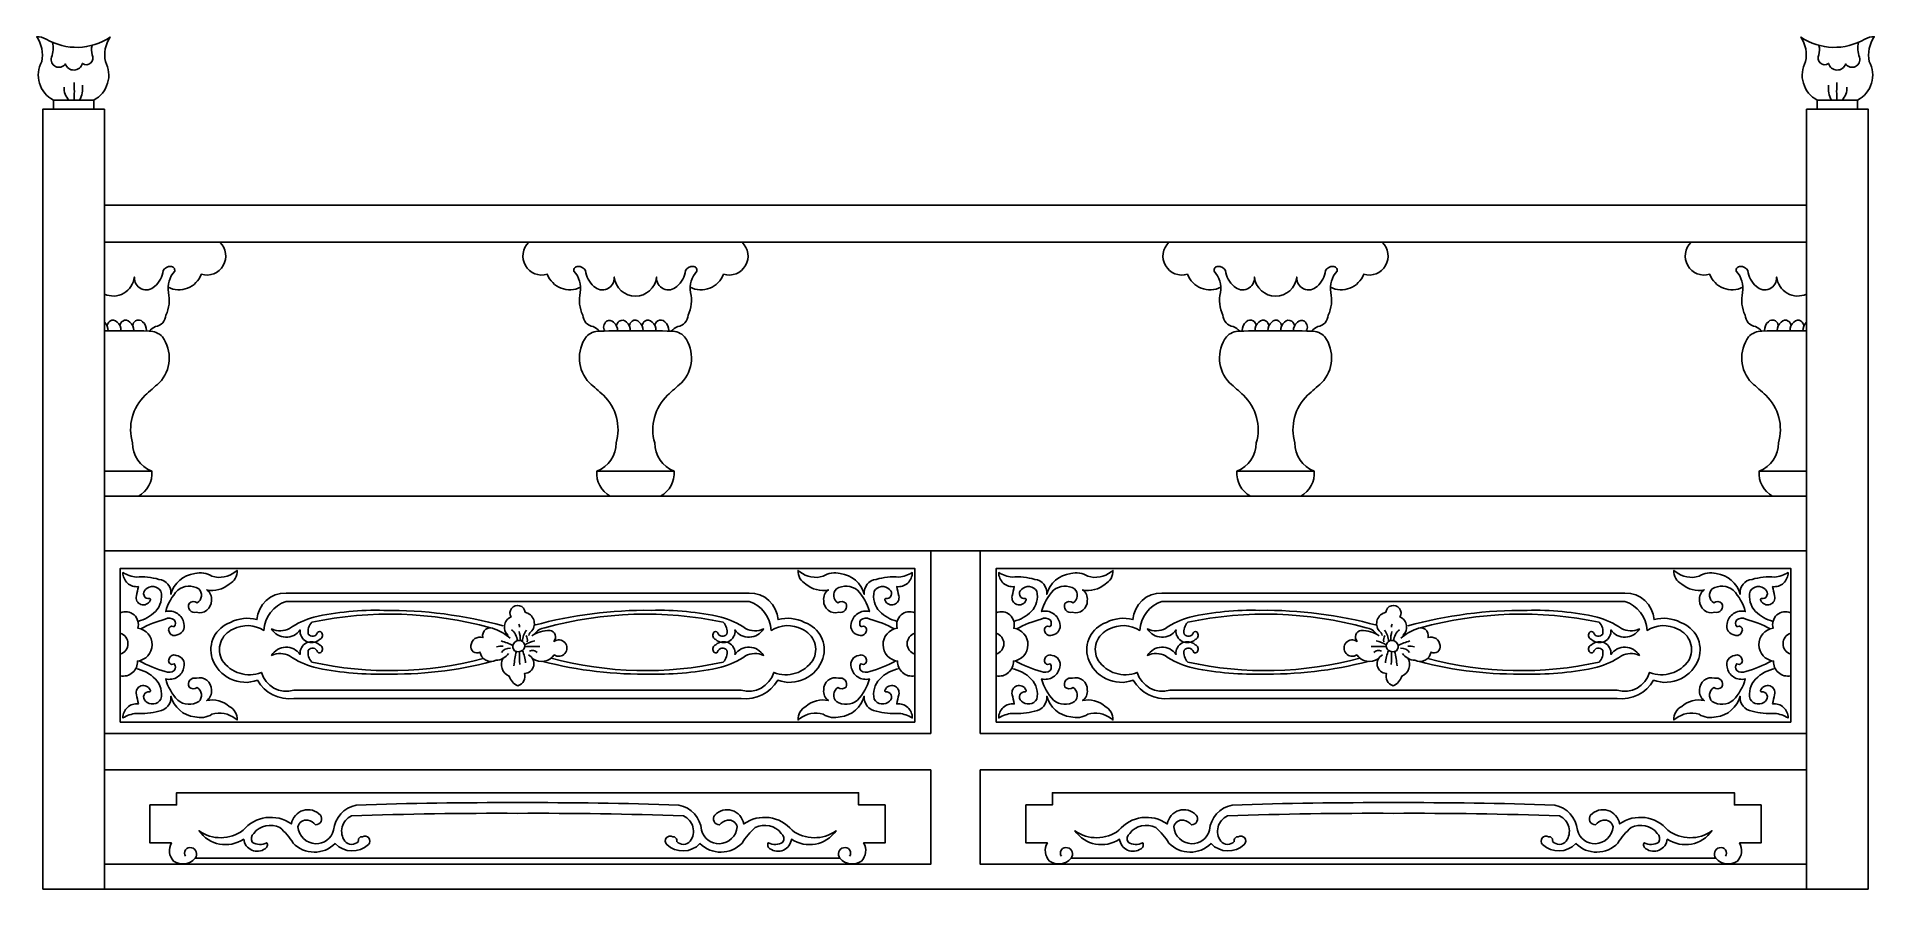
# Model space of a CAD drawing. Header units: metres. Extents: x 2874 to 5290, y 5587 to 6708.
import ezdxf

# ---------------------------------------------------------------- set-up
doc = ezdxf.new("R2010")
doc.units = ezdxf.units.M
for name, color, linetype in [('3', 3, 'Continuous'), ('4', 4, 'Continuous'), ('7', 7, 'Continuous')]:
    doc.layers.add(name, color=color, linetype=linetype)

msp = doc.modelspace()

# ---------------------------------------------------------------- linework, layer by layer
at = {"layer": '3'}
for points in [[(2946.71, 6696.56, 0.14), (2946.87, 6684.26, -0.79), (2934.04, 6672.69, -0.74), (2911.5, 6672.07, -0.86), (2893.35, 6680.82, 0.13), (2894.81, 6700.44)], [(5216.89, 6696.56, -0.14), (5216.73, 6684.26, 0.79), (5229.56, 6672.69, 0.74), (5252.1, 6672.07, 0.86), (5270.25, 6680.82, -0.13), (5268.79, 6700.44)], [(2967.7, 6321.09, 0.24), (2962.8, 6332.28, 0.24)], [(2984.52, 6321.22, 0.25), (2979.47, 6332.53, 0.39), (2970.07, 6333.82, 0.19), (2966.41, 6327.71, 0.19)], [(3001.34, 6321.35, 0.25), (2996.29, 6332.66, 0.39), (2986.89, 6333.95, 0.19), (2983.22, 6327.84, 0.19)], [(3018.16, 6321.48, 0.25), (3013.11, 6332.79, 0.39), (3003.7, 6334.08, 0.19), (3000.04, 6327.97, 0.19)], [(3637.44, 6320.96, 0.25), (3632.39, 6332.27, 0.39), (3622.98, 6333.56, 0.38), (3620.62, 6320.83)], [(3654.25, 6321.09, 0.25), (3649.2, 6332.4, 0.39), (3639.8, 6333.69, 0.19), (3636.14, 6327.57, 0.19)], [(3671.07, 6321.22, 0.25), (3666.02, 6332.53, 0.39), (3656.62, 6333.82, 0.19), (3652.96, 6327.71, 0.19)], [(3687.89, 6321.35, 0.25), (3682.84, 6332.66, 0.39), (3673.44, 6333.95, 0.19), (3669.77, 6327.84, 0.19)], [(3704.71, 6321.48, 0.25), (3699.66, 6332.79, 0.39), (3690.25, 6334.08, 0.19), (3686.59, 6327.97, 0.19)], [(4458.89, 6321.48, -0.25), (4463.94, 6332.79, -0.39), (4473.35, 6334.08, -0.19), (4477.01, 6327.97, -0.19)], [(4475.71, 6321.35, -0.25), (4480.76, 6332.66, -0.39), (4490.16, 6333.95, -0.19), (4493.83, 6327.84, -0.19)], [(4492.53, 6321.22, -0.25), (4497.58, 6332.53, -0.39), (4506.98, 6333.82, -0.19), (4510.64, 6327.71, -0.19)], [(4509.35, 6321.09, -0.25), (4514.4, 6332.4, -0.39), (4523.8, 6333.69, -0.19), (4527.46, 6327.57, -0.19)], [(4526.16, 6320.96, -0.25), (4531.21, 6332.27, -0.39), (4540.62, 6333.56, -0.38), (4542.98, 6320.83)], [(5145.44, 6321.48, -0.25), (5150.49, 6332.79, -0.39), (5159.9, 6334.08, -0.19), (5163.56, 6327.97, -0.19)], [(5162.26, 6321.35, -0.25), (5167.31, 6332.66, -0.39), (5176.71, 6333.95, -0.19), (5180.38, 6327.84, -0.19)], [(5179.08, 6321.22, -0.25), (5184.13, 6332.53, -0.39), (5193.53, 6333.82, -0.19), (5197.19, 6327.71, -0.19)], [(5195.9, 6321.09, -0.24), (5200.8, 6332.28, -0.24)], [(3007.01, 5938.91, 0.14), (3029.88, 5951.94, 0.26), (3037.16, 5978.51, 0.49), (3017, 5980.9, 0.78), (3022.32, 5968.84, -0.55), (3022.89, 5966.31, -0.93), (3004.85, 5972.56, 0.01), (3007.53, 5984.62, -0.45), (2987.11, 6003.08, 0.1), (3004.7, 5997.13, -0.09), (3034.51, 5994.15, -0.41), (3050.32, 5974.65, -0.31), (3081.71, 6001.66, -0.22), (3104.26, 5998.24, 0.25), (3134.86, 6004.07, 0.03), (3137.28, 6005.88, -0.3), (3127.01, 5987.98, -0.24), (3097.41, 5980.34, -0.29), (3103.45, 5966.26, -0.52), (3083.87, 5950.94, -0.65), (3074.25, 5962.46, -0.37), (3085.02, 5963.23, 0.48), (3086.94, 5981.67, 0.32), (3059.26, 5979.75, 0.13), (3043.47, 5951.78, -0.44), (3067.37, 5936.17, -0.47), (3057.26, 5920.93, -0.48), (3047.88, 5925.52, -0.5), (3051.19, 5932.68, -0.01), (3054.68, 5931.95, 0.36), (3054.68, 5940.76, 0.3), (3042.91, 5941.86, 0.06), (3010.6, 5928.98, 0.06)], [(4005.09, 5938.91, -0.14), (3982.22, 5951.94, -0.26), (3974.94, 5978.51, -0.49), (3995.1, 5980.9, -0.78), (3989.78, 5968.84, 0.55), (3989.21, 5966.31, 0.93), (4007.25, 5972.56, -0.01), (4004.57, 5984.62, 0.45), (4024.99, 6003.08, -0.1), (4007.4, 5997.13, 0.09), (3977.58, 5994.15, 0.41), (3961.78, 5974.65, 0.31), (3930.39, 6001.66, 0.22), (3907.84, 5998.24, -0.25), (3877.24, 6004.07, -0.03), (3874.82, 6005.88, 0.3), (3885.09, 5987.98, 0.24), (3914.69, 5980.34, 0.29), (3908.65, 5966.26, 0.52), (3928.23, 5950.94, 0.65), (3937.85, 5962.46, 0.37), (3927.08, 5963.23, -0.48), (3925.16, 5981.67, -0.32), (3952.84, 5979.75, -0.13), (3968.63, 5951.78, 0.44), (3944.73, 5936.17, 0.47), (3954.84, 5920.93, 0.48), (3964.22, 5925.52, 0.5), (3960.91, 5932.68, 0.01), (3957.42, 5931.95, -0.36), (3957.42, 5940.76, -0.3), (3969.18, 5941.86, -0.06), (4001.49, 5928.98, -0.06)], [(4158.51, 5938.91, 0.14), (4181.38, 5951.94, 0.26), (4188.66, 5978.51, 0.49), (4168.5, 5980.9, 0.78), (4173.82, 5968.84, -0.55), (4174.39, 5966.31, -0.93), (4156.35, 5972.56, 0.01), (4159.03, 5984.62, -0.45), (4138.61, 6003.08, 0.1), (4156.2, 5997.13, -0.09), (4186.01, 5994.15, -0.41), (4201.82, 5974.65, -0.31), (4233.21, 6001.66, -0.22), (4255.76, 5998.24, 0.25), (4286.36, 6004.07, 0.03), (4288.78, 6005.88, -0.3), (4278.51, 5987.98, -0.24), (4248.91, 5980.34, -0.29), (4254.95, 5966.26, -0.52), (4235.37, 5950.94, -0.65), (4225.75, 5962.46, -0.37), (4236.52, 5963.23, 0.48), (4238.44, 5981.67, 0.32), (4210.76, 5979.75, 0.13), (4194.97, 5951.78, -0.44), (4218.87, 5936.17, -0.47), (4208.76, 5920.93, -0.48), (4199.38, 5925.52, -0.5), (4202.69, 5932.68, -0.01), (4206.18, 5931.95, 0.36), (4206.18, 5940.76, 0.3), (4194.41, 5941.86, 0.06), (4162.1, 5928.98, 0.06)], [(5156.59, 5938.91, -0.14), (5133.72, 5951.94, -0.26), (5126.44, 5978.51, -0.49), (5146.6, 5980.9, -0.78), (5141.28, 5968.84, 0.55), (5140.71, 5966.31, 0.93), (5158.75, 5972.56, -0.01), (5156.07, 5984.62, 0.45), (5176.49, 6003.08, -0.1), (5158.9, 5997.13, 0.09), (5129.08, 5994.15, 0.41), (5113.28, 5974.65, 0.31), (5081.89, 6001.66, 0.22), (5059.34, 5998.24, -0.25), (5028.74, 6004.07, -0.03), (5026.32, 6005.88, 0.3), (5036.59, 5987.98, 0.24), (5066.19, 5980.34, 0.29), (5060.15, 5966.26, 0.52), (5079.73, 5950.94, 0.65), (5089.35, 5962.46, 0.37), (5078.58, 5963.23, -0.48), (5076.66, 5981.67, -0.32), (5104.34, 5979.75, -0.13), (5120.13, 5951.78, 0.44), (5096.23, 5936.17, 0.47), (5106.34, 5920.93, 0.48), (5115.72, 5925.52, 0.5), (5112.41, 5932.68, 0.01), (5108.92, 5931.95, -0.36), (5108.92, 5940.76, -0.3), (5120.68, 5941.86, -0.06), (5152.99, 5928.98, -0.06)], [(3506.05, 5976.13), (3201.7, 5976.13, 0.4), (3163.47, 5941.19, 0.19), (3128.66, 5937.49, 0.41), (3104.7, 5889.9, 0.42), (3164.04, 5861.4, 0.3), (3211.97, 5837.29), (3506.05, 5837.29)], [(3506.05, 5976.13), (3810.4, 5976.13, -0.4), (3848.63, 5941.19, -0.19), (3883.44, 5937.49, -0.41), (3907.4, 5889.9, -0.42), (3848.06, 5861.4, -0.3), (3800.13, 5837.29), (3506.05, 5837.29)], [(4657.55, 5976.13), (4353.2, 5976.13, 0.4), (4314.97, 5941.19, 0.19), (4280.16, 5937.49, 0.41), (4256.2, 5889.9, 0.42), (4315.54, 5861.4, 0.3), (4363.47, 5837.29), (4657.55, 5837.29)], [(4657.55, 5976.13), (4961.9, 5976.13, -0.4), (5000.13, 5941.19, -0.19), (5034.94, 5937.49, -0.41), (5058.9, 5889.9, -0.42), (4999.56, 5861.4, -0.3), (4951.63, 5837.29), (4657.55, 5837.29)], [(2983.8, 5867.21, 0.49), (3006.35, 5886.7, 0.88), (3006.85, 5929.84, 0.64), (2983.8, 5950.12)], [(3506.05, 5965.13), (3201.7, 5965.13, 0.31), (3172.6, 5926.94, 0.27), (3132.09, 5928.65, 0.45), (3117.82, 5887.62, 0.35), (3169.18, 5871.66, 0.41), (3211.97, 5848.29), (3506.05, 5848.29)], [(3487.16, 5932.89, 0.07), (3330.37, 5953.37, 0.06), (3238.25, 5944.57, 0.08), (3206.4, 5929.55, -0.23), (3182.72, 5928.89, 0.54), (3220.22, 5927.58, 0.69), (3245.45, 5914.87, 0.48), (3248.52, 5923.64, 0.66), (3243.04, 5924.07, -0.62), (3230.97, 5922.1, -0.24), (3235.58, 5937.76, -0.12), (3470.25, 5930.38)], [(3520.79, 5920.14, -0.18), (3524.93, 5926.35, 0.55), (3516.06, 5950.86, 1.25), (3497.42, 5944.66, 0.55), (3493.58, 5920.44)], [(3506.05, 5965.13), (3810.4, 5965.13, -0.31), (3839.5, 5926.94, -0.27), (3880.01, 5928.65, -0.45), (3894.28, 5887.62, -0.35), (3842.92, 5871.66, -0.41), (3800.13, 5848.29), (3506.05, 5848.29)], [(3527.97, 5933.74, -0.07), (3681.73, 5953.37, -0.06), (3773.85, 5944.57, -0.08), (3805.69, 5929.55, 0.23), (3829.38, 5928.89, -0.54), (3791.88, 5927.58, -0.69), (3766.65, 5914.87, -0.48), (3763.58, 5923.64, -0.66), (3769.06, 5924.07, 0.62), (3781.13, 5922.1, 0.24), (3776.52, 5937.76, 0.12), (3541.85, 5930.38, 0.2), (3528.05, 5921.94)], [(4028.3, 5867.21, -0.49), (4005.75, 5886.7, -0.88), (4005.25, 5929.84, -0.64), (4028.3, 5950.12)], [(4135.3, 5867.21, 0.49), (4157.85, 5886.7, 0.88), (4158.35, 5929.84, 0.64), (4135.3, 5950.12)], [(4657.55, 5965.13), (4353.2, 5965.13, 0.31), (4324.1, 5926.94, 0.27), (4283.59, 5928.65, 0.45), (4269.32, 5887.62, 0.35), (4320.68, 5871.66, 0.41), (4363.47, 5848.29), (4657.55, 5848.29)], [(4635.63, 5933.74, 0.07), (4481.87, 5953.37, 0.06), (4389.75, 5944.57, 0.08), (4357.9, 5929.55, -0.23), (4334.22, 5928.89, 0.54), (4371.72, 5927.58, 0.69), (4396.95, 5914.87, 0.48), (4400.02, 5923.64, 0.66), (4394.54, 5924.07, -0.62), (4382.47, 5922.1, -0.24), (4387.08, 5937.76, -0.12), (4621.75, 5930.38, -0.2), (4635.55, 5921.94)], [(4642.81, 5920.14, 0.18), (4638.67, 5926.35, -0.55), (4647.54, 5950.86, -1.25), (4666.18, 5944.66, -0.55), (4670.02, 5920.44)], [(4657.55, 5965.13), (4961.9, 5965.13, -0.31), (4991, 5926.94, -0.27), (5031.51, 5928.65, -0.45), (5045.78, 5887.62, -0.35), (4994.42, 5871.66, -0.41), (4951.63, 5848.29), (4657.55, 5848.29)], [(4676.44, 5932.89, -0.07), (4833.23, 5953.37, -0.06), (4925.35, 5944.57, -0.08), (4957.19, 5929.55, 0.23), (4980.88, 5928.89, -0.54), (4943.38, 5927.58, -0.69), (4918.15, 5914.87, -0.48), (4915.08, 5923.64, -0.66), (4920.56, 5924.07, 0.62), (4932.63, 5922.1, 0.24), (4928.02, 5937.76, 0.12), (4693.35, 5930.38)], [(5179.8, 5867.21, -0.49), (5157.25, 5886.7, -0.88), (5156.75, 5929.84, -0.64), (5179.8, 5950.12)], [(3496.24, 5916.89, 0.08), (3476.13, 5928.71, 0.68), (3460.45, 5917.49, 0.49), (3444.78, 5907.15, 0.66), (3456.61, 5898.58, 0.51), (3477.9, 5887.65, 0.23), (3494.17, 5896.81)], [(3525.95, 5889.56, 0.4), (3554.21, 5894.74, 1.91), (3553.91, 5912.46, 0.59), (3548.59, 5926.94, 0.16), (3524.63, 5919.85)], [(4637.65, 5889.56, -0.4), (4609.39, 5894.74, -1.91), (4609.69, 5912.46, -0.59), (4615.01, 5926.94, -0.16), (4638.97, 5919.85)], [(4667.36, 5916.89, -0.08), (4687.47, 5928.71, -0.68), (4703.14, 5917.49, -0.49), (4718.82, 5907.15, -0.66), (4706.99, 5898.58, -0.51), (4685.7, 5887.65, -0.23), (4669.43, 5896.81)], [(3004.09, 5876.7, -0.16), (3029.88, 5863.07, -0.26), (3037.16, 5836.5, -0.49), (3017, 5834.11, -0.78), (3022.32, 5846.17, 0.55), (3022.89, 5848.7, 0.93), (3004.85, 5842.45, -0.01), (3007.53, 5830.39, 0.45), (2987.11, 5811.93, -0.1), (3004.7, 5817.89, 0.09), (3034.51, 5820.86, 0.41), (3050.32, 5840.37, 0.31), (3081.71, 5813.36, 0.22), (3104.26, 5816.78, -0.25), (3134.86, 5810.94, -0.03), (3137.28, 5809.13, 0.3), (3127.01, 5827.03, 0.24), (3097.41, 5834.67, 0.29), (3103.45, 5848.75, 0.52), (3083.87, 5864.07, 0.65), (3074.25, 5852.55, 0.37), (3085.02, 5851.78, -0.48), (3086.94, 5833.35, -0.32), (3059.26, 5835.27, -0.13), (3043.47, 5863.23, 0.44), (3067.37, 5878.84, 0.47), (3057.26, 5894.09, 0.48), (3047.88, 5889.5, 0.5), (3051.19, 5882.33, 0.01), (3054.68, 5883.07, -0.36), (3054.68, 5874.25, -0.3), (3042.91, 5873.15, -0.07), (3008.71, 5887.1, -0.06)], [(3471.96, 5886.04, -0.07), (3330.37, 5869.64, -0.06), (3238.25, 5878.45, -0.08), (3206.4, 5893.46, 0.23), (3182.72, 5894.12, -0.54), (3220.22, 5895.43, -0.69), (3245.45, 5908.14, -0.48), (3248.52, 5899.38, -0.66), (3243.04, 5898.94, 0.62), (3230.97, 5900.91, 0.24), (3235.58, 5885.26, 0.12), (3460.95, 5890.16)], [(3487, 5890.27, 0.46), (3495.06, 5866.97, 0.24), (3506.59, 5854.27, 0.43), (3515.17, 5870.52, 0.78), (3520.49, 5894.74)], [(3539.28, 5886.26, 0.07), (3681.73, 5869.64, 0.06), (3773.85, 5878.45, 0.08), (3805.69, 5893.46, -0.23), (3829.38, 5894.12, 0.54), (3791.88, 5895.43, 0.69), (3766.65, 5908.14, 0.48), (3763.58, 5899.38, 0.66), (3769.06, 5898.94, -0.62), (3781.13, 5900.91, -0.24), (3776.52, 5885.26, -0.12), (3550.01, 5890.45)], [(4008.01, 5876.7, 0.16), (3982.22, 5863.07, 0.26), (3974.94, 5836.5, 0.49), (3995.1, 5834.11, 0.78), (3989.78, 5846.17, -0.55), (3989.21, 5848.7, -0.93), (4007.25, 5842.45, 0.01), (4004.57, 5830.39, -0.45), (4024.99, 5811.93, 0.1), (4007.4, 5817.89, -0.09), (3977.58, 5820.86, -0.41), (3961.78, 5840.37, -0.31), (3930.39, 5813.36, -0.22), (3907.84, 5816.78, 0.25), (3877.24, 5810.94, 0.03), (3874.82, 5809.13, -0.3), (3885.09, 5827.03, -0.24), (3914.69, 5834.67, -0.29), (3908.65, 5848.75, -0.52), (3928.23, 5864.07, -0.65), (3937.85, 5852.55, -0.37), (3927.08, 5851.78, 0.48), (3925.16, 5833.35, 0.32), (3952.84, 5835.27, 0.13), (3968.63, 5863.23, -0.44), (3944.73, 5878.84, -0.47), (3954.84, 5894.09, -0.48), (3964.22, 5889.5, -0.5), (3960.91, 5882.33, -0.01), (3957.42, 5883.07, 0.36), (3957.42, 5874.25, 0.3), (3969.18, 5873.15, 0.07), (4003.39, 5887.1, 0.06)], [(4155.59, 5876.7, -0.16), (4181.38, 5863.07, -0.26), (4188.66, 5836.5, -0.49), (4168.5, 5834.11, -0.78), (4173.82, 5846.17, 0.55), (4174.39, 5848.7, 0.93), (4156.35, 5842.45, -0.01), (4159.03, 5830.39, 0.45), (4138.61, 5811.93, -0.1), (4156.2, 5817.89, 0.09), (4186.01, 5820.86, 0.41), (4201.82, 5840.37, 0.31), (4233.21, 5813.36, 0.22), (4255.76, 5816.78, -0.25), (4286.36, 5810.94, -0.03), (4288.78, 5809.13, 0.3), (4278.51, 5827.03, 0.24), (4248.91, 5834.67, 0.29), (4254.95, 5848.75, 0.52), (4235.37, 5864.07, 0.65), (4225.75, 5852.55, 0.37), (4236.52, 5851.78, -0.48), (4238.44, 5833.35, -0.32), (4210.76, 5835.27, -0.13), (4194.97, 5863.23, 0.44), (4218.87, 5878.84, 0.47), (4208.76, 5894.09, 0.48), (4199.38, 5889.5, 0.5), (4202.69, 5882.33, 0.01), (4206.18, 5883.07, -0.36), (4206.18, 5874.25, -0.3), (4194.41, 5873.15, -0.07), (4160.21, 5887.1, -0.06)], [(4624.32, 5886.26, -0.07), (4481.87, 5869.64, -0.06), (4389.75, 5878.45, -0.08), (4357.9, 5893.46, 0.23), (4334.22, 5894.12, -0.54), (4371.72, 5895.43, -0.69), (4396.95, 5908.14, -0.48), (4400.02, 5899.38, -0.66), (4394.54, 5898.94, 0.62), (4382.47, 5900.91, 0.24), (4387.08, 5885.26, 0.12), (4613.59, 5890.45)], [(4676.6, 5890.27, -0.46), (4668.54, 5866.97, -0.24), (4657.01, 5854.27, -0.43), (4648.43, 5870.52, -0.78), (4643.11, 5894.74)], [(4691.64, 5886.04, 0.07), (4833.23, 5869.64, 0.06), (4925.35, 5878.45, 0.08), (4957.19, 5893.46, -0.23), (4980.88, 5894.12, 0.54), (4943.38, 5895.43, 0.69), (4918.15, 5908.14, 0.48), (4915.08, 5899.38, 0.66), (4920.56, 5898.94, -0.62), (4932.63, 5900.91, -0.24), (4928.02, 5885.26, -0.12), (4702.65, 5890.16)], [(5159.51, 5876.7, 0.16), (5133.72, 5863.07, 0.26), (5126.44, 5836.5, 0.49), (5146.6, 5834.11, 0.78), (5141.28, 5846.17, -0.55), (5140.71, 5848.7, -0.93), (5158.75, 5842.45, 0.01), (5156.07, 5830.39, -0.45), (5176.49, 5811.93, 0.1), (5158.9, 5817.89, -0.09), (5129.08, 5820.86, -0.41), (5113.28, 5840.37, -0.31), (5081.89, 5813.36, -0.22), (5059.34, 5816.78, 0.25), (5028.74, 5810.94, 0.03), (5026.32, 5809.13, -0.3), (5036.59, 5827.03, -0.24), (5066.19, 5834.67, -0.29), (5060.15, 5848.75, -0.52), (5079.73, 5864.07, -0.65), (5089.35, 5852.55, -0.37), (5078.58, 5851.78, 0.48), (5076.66, 5833.35, 0.32), (5104.34, 5835.27, 0.13), (5120.13, 5863.23, -0.44), (5096.23, 5878.84, -0.47), (5106.34, 5894.09, -0.48), (5115.72, 5889.5, -0.5), (5112.41, 5882.33, -0.01), (5108.92, 5883.07, 0.36), (5108.92, 5874.25, 0.3), (5120.68, 5873.15, 0.07), (5154.89, 5887.1, 0.06)]]:
    msp.add_lwpolyline(points, format="xyb", dxfattribs=at)
for points in [[(4028.3, 5806.51), (4028.3, 6008.51), (2983.8, 6008.51), (2983.8, 5806.51)], [(4135.3, 5806.51), (4135.3, 6008.51), (5179.8, 6008.51), (5179.8, 5806.51)]]:
    msp.add_lwpolyline(points, close=True, dxfattribs=at)
for points in [[(3501.94, 5900.06, 0.27), (3513.06, 5900.87, 0.66), (3508.97, 5913.77, 0.68)], [(4661.66, 5900.06, -0.27), (4650.54, 5900.87, -0.66), (4654.63, 5913.77, -0.68)], [(3506.05, 5700.43, -0.01), (3718.15, 5697.19, -0.33), (3748.02, 5664.22, 0.35), (3771.61, 5646.31, 0.37), (3794.87, 5668.51, 0.39), (3781.89, 5677.39, 0.18), (3771.57, 5671.2, -0.63), (3765.3, 5684.18, -0.62), (3803.38, 5672.54, -0.39), (3867.02, 5664.03, 0.33), (3924.82, 5663.59, -0.41), (3866.12, 5652.4, -0.57), (3837.89, 5639.87, -0.43), (3835.72, 5647.74, 0.29), (3854.81, 5648.53, 0.37), (3852.82, 5660.05, 0.36), (3818.63, 5667.59, 0.08), (3801.13, 5647.34, -0.42), (3745.87, 5646.55, -0.41), (3702.14, 5645.36, -0.87), (3710.09, 5655.68, -0.52), (3715.26, 5649.33, 0.44), (3733.15, 5649.72, 0.47), (3724.4, 5683.08, 0.01), (3506.05, 5686.37, 0.01), (3287.7, 5683.08, 0.47), (3278.95, 5649.72, 0.44), (3296.84, 5649.33, -0.52), (3302.01, 5655.68, -0.87), (3309.96, 5645.36, -0.41), (3266.23, 5646.55, -0.42), (3210.97, 5647.34, 0.08), (3193.47, 5667.59, 0.36), (3159.28, 5660.05, 0.37), (3157.29, 5648.53, 0.29), (3176.38, 5647.74, -0.43), (3174.21, 5639.87, -0.57), (3145.98, 5652.4, -0.41), (3087.28, 5663.59, 0.33), (3145.08, 5664.03, -0.39), (3208.71, 5672.54, -0.62), (3246.8, 5684.18, -0.63), (3240.53, 5671.2, 0.18), (3230.21, 5677.39, 0.39), (3217.23, 5668.51, 0.37), (3240.49, 5646.31, 0.35), (3264.08, 5664.22, -0.33), (3293.95, 5697.19, -0.01)], [(4657.55, 5700.43, 0.01), (4445.45, 5697.19, 0.33), (4415.58, 5664.22, -0.35), (4391.99, 5646.31, -0.37), (4368.73, 5668.51, -0.39), (4381.71, 5677.39, -0.18), (4392.03, 5671.2, 0.63), (4398.3, 5684.18, 0.62), (4360.21, 5672.54, 0.39), (4296.58, 5664.03, -0.33), (4238.78, 5663.59, 0.41), (4297.48, 5652.4, 0.57), (4325.71, 5639.87, 0.43), (4327.88, 5647.74, -0.29), (4308.79, 5648.53, -0.37), (4310.78, 5660.05, -0.36), (4344.97, 5667.59, -0.08), (4362.47, 5647.34, 0.42), (4417.73, 5646.55, 0.41), (4461.46, 5645.36, 0.87), (4453.51, 5655.68, 0.52), (4448.34, 5649.33, -0.44), (4430.45, 5649.72, -0.47), (4439.2, 5683.08, -0.01), (4657.55, 5686.37, -0.01), (4875.9, 5683.08, -0.47), (4884.65, 5649.72, -0.44), (4866.76, 5649.33, 0.52), (4861.59, 5655.68, 0.87), (4853.64, 5645.36, 0.41), (4897.37, 5646.55, 0.42), (4952.63, 5647.34, -0.08), (4970.13, 5667.59, -0.36), (5004.32, 5660.05, -0.37), (5006.31, 5648.53, -0.29), (4987.22, 5647.74, 0.43), (4989.39, 5639.87, 0.57), (5017.62, 5652.4, 0.41), (5076.32, 5663.59, -0.33), (5018.52, 5664.03, 0.39), (4954.88, 5672.54, 0.62), (4916.8, 5684.18, 0.63), (4923.07, 5671.2, -0.18), (4933.39, 5677.39, -0.39), (4946.37, 5668.51, -0.37), (4923.11, 5646.31, -0.35), (4899.52, 5664.22, 0.33), (4869.65, 5697.19, 0.01)]]:
    msp.add_lwpolyline(points, format="xyb", close=True, dxfattribs=at)
for points in [[(3082.28, 5627.51), (3506.05, 5627.51), (3929.82, 5627.51)], [(5081.32, 5627.51), (4657.55, 5627.51), (4233.78, 5627.51)]]:
    msp.add_lwpolyline(points, dxfattribs=at)
for centre, radius, start, end in [((2532.66, 6636.21), 390.68, 358.29, 1.66), ((2899.32, 6640.44), 34.84, 332.86, 5.81), ((5264.28, 6640.44), 34.84, 174.19, 207.14), ((5630.94, 6636.21), 390.68, 178.34, 181.71), ((2930.86, 6639.49), 20.87, 173.88, 225.73), ((5232.74, 6639.49), 20.87, 314.27, 6.12), ((2979.55, 5909.47), 14.33, 287.27, 72.73), ((3483.16, 5910.94), 22.71, 6.36, 48.58), ((3500.65, 5931.86), 7.89, 355.42, 23.53), ((3462.06, 5912.65), 47.75, 1.19, 15.85), ((3538.95, 5911.39), 26.61, 143.22, 177.54), ((3508.14, 5914.67), 10.81, 345.57, 30.38), ((4032.55, 5909.47), 14.33, 107.27, 252.73), ((4131.05, 5909.47), 14.33, 287.27, 72.73), ((4655.46, 5914.67), 10.81, 149.62, 194.43), ((4624.65, 5911.39), 26.61, 2.46, 36.78), ((4701.54, 5912.65), 47.75, 164.15, 178.81), ((4662.95, 5931.86), 7.89, 156.47, 184.58), ((4680.44, 5910.94), 22.71, 131.42, 173.64), ((5184.05, 5909.47), 14.33, 107.27, 252.73), ((3485.6, 5881.59), 24.87, 86.99, 106.42), ((3432.69, 5757.15), 164.49, 65.83, 71.66), ((3495.43, 5891.11), 12.42, 84.84, 147.59), ((3614.71, 5870.69), 113.84, 165.5, 175.07), ((3625.2, 5894.1), 116.68, 177.54, 185.9), ((3461.72, 5879.71), 54.96, 4.71, 22.29), ((3540.41, 5863.54), 51.13, 103.38, 119.3), ((3527.89, 5741.85), 164.09, 87.42, 94.32), ((3525.19, 5890.41), 10.16, 47.82, 110.97), ((4635.71, 5741.85), 164.09, 85.68, 92.58), ((4638.4, 5890.41), 10.16, 69.03, 132.18), ((4623.18, 5863.54), 51.13, 60.7, 76.62), ((4701.88, 5879.71), 54.96, 157.71, 175.29), ((4538.4, 5894.1), 116.68, 354.1, 2.46), ((4548.89, 5870.69), 113.84, 4.93, 14.5), ((4730.91, 5757.15), 164.49, 108.34, 114.17), ((4668.17, 5891.11), 12.42, 32.41, 95.16), ((4678, 5881.59), 24.87, 73.58, 93.01)]:
    msp.add_arc(centre, radius, start, end, dxfattribs=at)
at = {"layer": '4'}
msp.add_line((2881.8, 5586.51), (5281.8, 5586.51), dxfattribs=at)
for points in [[(2881.8, 5586.51), (2881.8, 6612.51), (2895.8, 6612.51), (2895.8, 6624.55, -0.42), (2880.51, 6675.19, 0.2), (2873.92, 6707.89, -0.12), (2886.15, 6704.9, 0.29), (2970.35, 6707.4, 0.2), (2964.09, 6675.19, -0.42), (2948.8, 6624.55), (2948.8, 6612.51), (2962.8, 6612.51), (2962.8, 6486.51), (4623.13, 6486.51)], [(5281.8, 5586.51), (5281.8, 6612.51), (5267.8, 6612.51), (5267.8, 6624.55, 0.42), (5283.09, 6675.19, -0.2), (5289.68, 6707.89, 0.12), (5277.45, 6704.9, -0.29), (5193.25, 6707.4, -0.2), (5199.51, 6675.19, 0.42), (5214.8, 6624.55), (5214.8, 6612.51), (5200.8, 6612.51), (5200.8, 6486.51), (3540.47, 6486.51)]]:
    msp.add_lwpolyline(points, format="xyb", dxfattribs=at)
for points in [[(2962.8, 6486.51), (2962.8, 5586.51)], [(5200.8, 6486.51), (5200.8, 5586.51)]]:
    msp.add_lwpolyline(points, dxfattribs=at)
at = {"layer": '7'}
for p, q in [((2895.8, 6624.55), (2948.8, 6624.55)), ((5267.8, 6624.55), (5214.8, 6624.55)), ((2895.8, 6612.51), (2948.8, 6612.51)), ((5267.8, 6612.51), (5214.8, 6612.51)), ((2962.8, 6437.51), (5200.8, 6437.51)), ((2962.8, 6136.56), (3025.18, 6136.56)), ((3610.14, 6136.56), (3711.73, 6136.56)), ((4553.46, 6136.56), (4451.87, 6136.56)), ((5200.8, 6136.56), (5138.42, 6136.56)), ((2962.8, 6103.51), (5200.8, 6103.51)), ((2962.8, 6031.51), (5200.8, 6031.51))]:
    msp.add_line(p, q, dxfattribs=at)
for points in [[(3114.67, 6437.51, -0.79), (3090.34, 6395.43, -0.44), (3046.49, 6378.27)], [(3520.78, 6437.51, 0.79), (3545.11, 6395.43, 0.44), (3588.96, 6378.27)], [(3801.22, 6437.51, -0.79), (3776.89, 6395.43, -0.44), (3733.04, 6378.27)], [(4362.38, 6437.51, 0.79), (4386.71, 6395.43, 0.44), (4430.56, 6378.27)], [(4642.82, 6437.51, -0.79), (4618.49, 6395.43, -0.44), (4574.64, 6378.27)], [(5048.93, 6437.51, 0.79), (5073.26, 6395.43, 0.44), (5117.11, 6378.27)], [(2962.8, 6369.35, 0.51), (3002.28, 6391.74, 0.69), (3028.93, 6379.39, 0.19), (3040.24, 6400.37, -0.28), (3050.07, 6405.82, -0.49), (3055.26, 6399.59, 0.23), (3046.94, 6371.38, -0.17), (3043.67, 6341.69, -0.35), (3030, 6326.55, 0.1), (3021.58, 6320.73, -0.21), (3039.08, 6313.24, -0.36), (3034.95, 6252.44, 0.02), (3016.58, 6236.25, 0.28), (2999.84, 6173.53, 0.31), (3025.18, 6136.56, -0.3), (3007.54, 6103.51)], [(3627.91, 6103.51, -0.3), (3610.27, 6136.56, 0.31), (3635.61, 6173.53, 0.28), (3618.87, 6236.25, 0.02), (3600.5, 6252.44, -0.36), (3596.37, 6313.24, -0.21), (3613.87, 6320.73, 0.1), (3605.45, 6326.55, -0.35), (3591.78, 6341.69, -0.17), (3588.51, 6371.38, 0.23), (3580.18, 6399.59, -0.49), (3585.37, 6405.82, -0.28), (3595.21, 6400.37, 0.19), (3606.51, 6379.39, 0.69), (3633.17, 6391.74, 0.9), (3688.83, 6391.74, 0.69), (3715.49, 6379.39, 0.19), (3726.79, 6400.37, -0.28), (3736.63, 6405.82, -0.49), (3741.82, 6399.59, 0.23), (3733.49, 6371.38, -0.17), (3730.22, 6341.69, -0.35), (3716.55, 6326.55, 0.1), (3708.13, 6320.73, -0.21), (3725.63, 6313.24, -0.36), (3721.5, 6252.44, 0.02), (3703.13, 6236.25, 0.28), (3686.39, 6173.53, 0.31), (3711.73, 6136.56, -0.3), (3694.09, 6103.51)], [(4535.69, 6103.51, 0.3), (4553.33, 6136.56, -0.31), (4527.99, 6173.53, -0.28), (4544.73, 6236.25, -0.02), (4563.1, 6252.44, 0.36), (4567.23, 6313.24, 0.21), (4549.73, 6320.73, -0.1), (4558.15, 6326.55, 0.35), (4571.82, 6341.69, 0.17), (4575.09, 6371.38, -0.23), (4583.42, 6399.59, 0.49), (4578.23, 6405.82, 0.28), (4568.39, 6400.37, -0.19), (4557.09, 6379.39, -0.69), (4530.43, 6391.74, -0.9), (4474.77, 6391.74, -0.69), (4448.11, 6379.39, -0.19), (4436.81, 6400.37, 0.28), (4426.97, 6405.82, 0.49), (4421.78, 6399.59, -0.23), (4430.11, 6371.38, 0.17), (4433.38, 6341.69, 0.35), (4447.05, 6326.55, -0.1), (4455.47, 6320.73, 0.21), (4437.97, 6313.24, 0.36), (4442.1, 6252.44, -0.02), (4460.47, 6236.25, -0.28), (4477.21, 6173.53, -0.31), (4451.87, 6136.56, 0.3), (4469.51, 6103.51)], [(5200.8, 6369.35, -0.51), (5161.32, 6391.74, -0.69), (5134.67, 6379.39, -0.19), (5123.36, 6400.37, 0.28), (5113.52, 6405.82, 0.49), (5108.33, 6399.59, -0.23), (5116.66, 6371.38, 0.17), (5119.93, 6341.69, 0.35), (5133.6, 6326.55, -0.1), (5142.02, 6320.73, 0.21), (5124.52, 6313.24, 0.36), (5128.65, 6252.44, -0.02), (5147.02, 6236.25, -0.28), (5163.76, 6173.53, -0.31), (5138.42, 6136.56, 0.3), (5156.06, 6103.51)], [(3069.54, 5629.93, -0.71), (3077.49, 5641.13, -0.56), (3082.16, 5627.36, -0.39), (3053.88, 5623.63, -0.34), (3051.05, 5647.51), (3022.8, 5647.51), (3022.8, 5697.51), (3057.8, 5697.51), (3057.8, 5713.51), (3506.05, 5713.51), (3954.3, 5713.51), (3954.3, 5697.51), (3989.3, 5697.51), (3989.3, 5647.51), (3961.05, 5647.51, -0.34), (3958.21, 5623.63, -0.39), (3929.93, 5627.36, -0.56), (3934.61, 5641.13, -0.71), (3942.56, 5629.93)], [(5094.06, 5629.93, 0.71), (5086.11, 5641.13, 0.56), (5081.43, 5627.36, 0.39), (5109.71, 5623.63, 0.34), (5112.55, 5647.51), (5140.8, 5647.51), (5140.8, 5697.51), (5105.8, 5697.51), (5105.8, 5713.51), (4657.55, 5713.51), (4209.3, 5713.51), (4209.3, 5697.51), (4174.3, 5697.51), (4174.3, 5647.51), (4202.55, 5647.51, 0.34), (4205.38, 5623.63, 0.39), (4233.66, 5627.36, 0.56), (4228.99, 5641.13, 0.71), (4221.04, 5629.93)]]:
    msp.add_lwpolyline(points, format="xyb", dxfattribs=at)
for points in [[(2962.8, 5791.51), (4049.3, 5791.51), (4049.3, 6031.51)], [(5200.8, 5791.51), (4114.3, 5791.51), (4114.3, 6031.51)], [(2962.8, 5743.51), (4049.3, 5743.51), (4049.3, 5619.51), (2962.8, 5619.51)], [(5200.8, 5743.51), (4114.3, 5743.51), (4114.3, 5619.51), (5200.8, 5619.51)]]:
    msp.add_lwpolyline(points, dxfattribs=at)
for centre, start, end in [((2974.74, 2407.6), 89.31, 90.17), ((3661.29, 2407.6), 89.31, 90.69), ((4502.31, 2407.6), 89.31, 90.69), ((5188.86, 2407.6), 89.83, 90.69)]:
    msp.add_arc(centre, 3913.43, start, end, dxfattribs=at)

doc.saveas('drawing.dxf')
